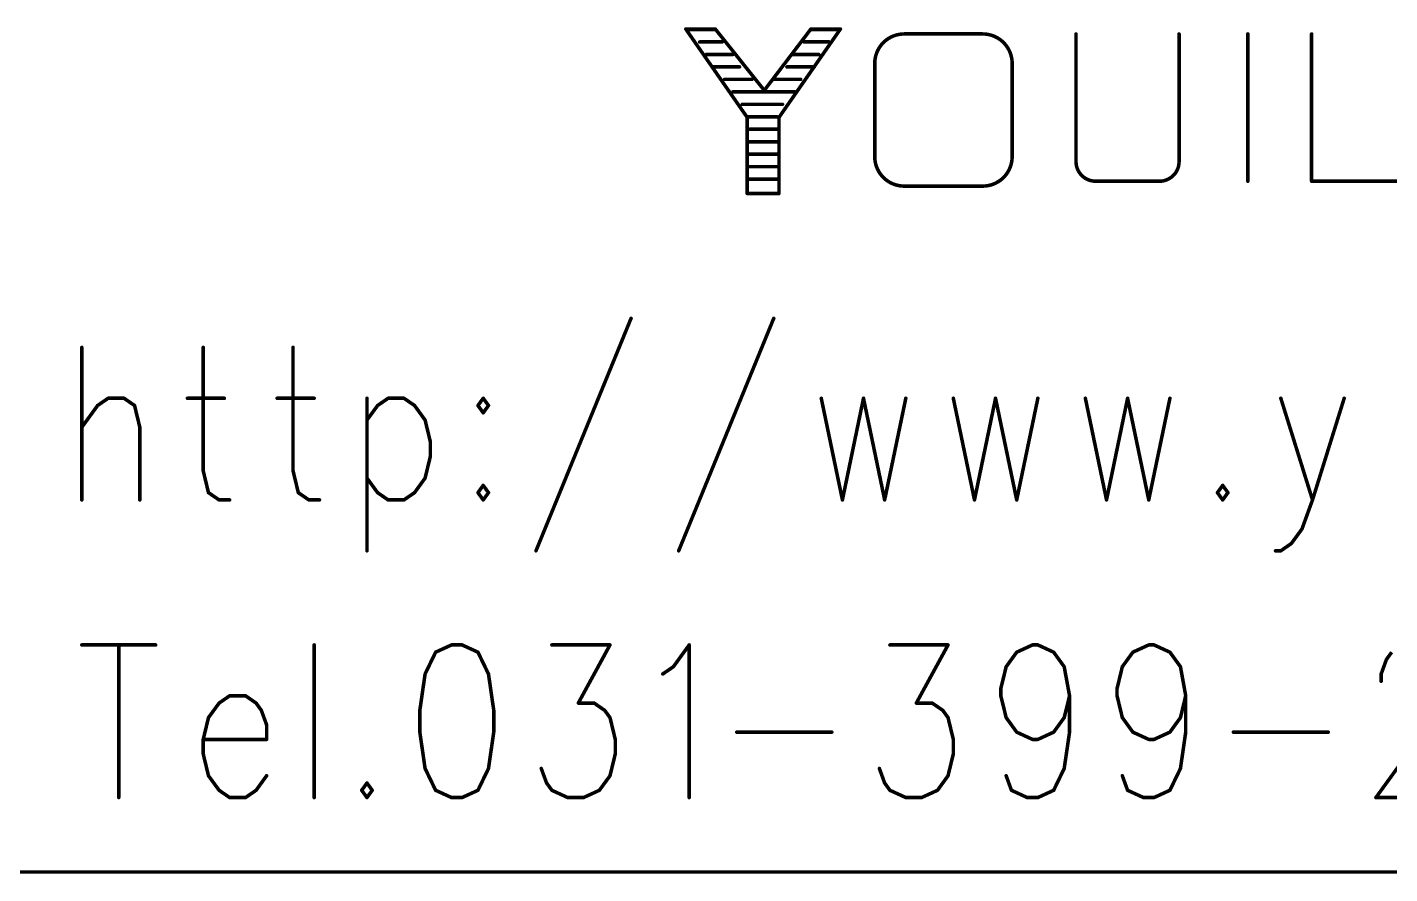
# Model space of a CAD drawing. Extents: x 100 to 134.1, y 89.8 to 141.6.
# Drawn here: x 120.648 to 124.458, y 89.795 to 92.161 of the extents above; entities that cross this region are included whole.
import ezdxf

# ---------------------------------------------------------------- set-up
doc = ezdxf.new("R2010")
doc.units = 0
doc.layers.get('0').update_dxf_attribs({"linetype": 'CONTINUOUS'})
doc.layers.add('MASK-BOTTOM_PHO', color=5, linetype='CONTINUOUS')
doc.layers.add('SILK-BOTTOM_PHO', color=14, linetype='CONTINUOUS')

# ---------------------------------------------------------------- blocks, each defined once
blk = doc.blocks.new('ROUND_233')
at = {"const_width": 0.004952}
blk.add_lwpolyline([(-0.002476, 0, 1), (0.002476, 0, 1)], format="xyb", close=True, dxfattribs=at)

msp = doc.modelspace()

# ---------------------------------------------------------------- linework, layer by layer
at = {"layer": 'MASK-BOTTOM_PHO', "const_width": 0.009906}
for points in [[(122.489214, 92.156534), (122.660918, 91.909646)], [(122.571764, 92.156534), (122.489214, 92.156534)], [(122.493024, 92.155264), (122.569732, 92.155264)], [(122.708924, 91.985084), (122.571764, 92.156534)], [(122.839226, 92.156534), (122.708924, 91.985084)], [(122.750072, 91.909646), (122.921776, 92.156534)], [(122.921776, 92.156534), (122.839226, 92.156534)], [(122.841766, 92.155264), (122.918474, 92.155264)], [(123.100084, 92.142818), (123.319794, 92.142818)], [(123.580652, 92.142818), (123.580652, 91.785948)], [(123.868942, 91.785948), (123.868942, 92.142818)], [(124.06122, 92.142818), (124.06122, 91.731084)], [(124.239528, 92.142818), (124.239528, 91.731084)], [(122.528076, 92.120466), (122.590814, 92.120466)], [(122.820176, 92.120466), (122.890026, 92.120466)], [(122.546872, 92.085414), (122.62104, 92.085414)], [(122.78995, 92.085414), (122.861324, 92.085414)], [(123.017788, 91.799664), (123.017788, 92.060522)], [(123.40209, 92.060522), (123.40209, 91.799664)], [(122.562874, 92.050616), (122.639582, 92.050616)], [(122.77217, 92.050616), (122.848878, 92.050616)], [(122.597672, 92.015818), (122.67438, 92.015818)], [(122.62104, 91.98102), (122.794014, 91.98102)], [(122.737118, 92.015818), (122.810524, 92.015818)], [(122.647202, 91.945968), (122.759724, 91.945968)], [(122.660918, 91.91117), (122.744738, 91.91117)], [(122.660918, 91.909646), (122.660918, 91.696794)], [(122.750072, 91.696794), (122.750072, 91.909646)], [(122.667522, 91.876372), (122.74423, 91.876372)], [(122.667522, 91.84132), (122.74423, 91.84132)], [(122.667522, 91.806522), (122.74423, 91.806522)], [(122.667522, 91.771724), (122.74423, 91.771724)], [(122.667522, 91.736926), (122.74423, 91.736926)], [(123.319794, 91.717368), (123.100084, 91.717368)], [(123.635516, 91.731084), (123.814078, 91.731084)], [(124.239528, 91.731084), (124.500386, 91.731084)], [(122.660918, 91.696794), (122.750072, 91.696794)], [(122.336306, 91.347798), (122.070368, 90.697812)], [(122.73534, 91.347798), (122.469402, 90.697812)], [(120.800114, 91.266518), (120.800114, 90.840052)], [(121.139712, 91.266518), (121.139712, 90.921332)], [(121.390918, 91.266518), (121.390918, 90.921332)], [(120.84431, 91.103958), (120.873774, 91.124278)], [(120.873774, 91.124278), (120.918224, 91.124278)], [(120.918224, 91.124278), (120.947688, 91.103958)], [(121.095516, 91.124278), (121.198894, 91.124278)], [(121.346468, 91.124278), (121.4501, 91.124278)], [(121.597674, 91.124278), (121.597674, 90.697812)], [(121.627392, 91.103958), (121.656856, 91.124278)], [(121.656856, 91.124278), (121.701052, 91.124278)], [(121.701052, 91.124278), (121.73077, 91.103958)], [(121.922794, 91.124278), (121.908062, 91.103958)], [(121.937526, 91.103958), (121.922794, 91.124278)], [(122.868182, 91.124278), (122.927364, 90.840052)], [(122.986292, 91.124278), (122.927364, 90.840052)], [(122.986292, 91.124278), (123.045474, 90.840052)], [(123.104656, 91.124278), (123.045474, 90.840052)], [(123.237498, 91.124278), (123.29668, 90.840052)], [(123.355608, 91.124278), (123.29668, 90.840052)], [(123.355608, 91.124278), (123.41479, 90.840052)], [(123.473972, 91.124278), (123.41479, 90.840052)], [(123.606814, 91.124278), (123.665996, 90.840052)], [(123.724924, 91.124278), (123.665996, 90.840052)], [(123.724924, 91.124278), (123.784106, 90.840052)], [(123.843288, 91.124278), (123.784106, 90.840052)], [(124.153422, 91.124278), (124.242068, 90.840052)], [(124.330714, 91.124278), (124.242068, 90.840052)], [(120.800114, 91.042998), (120.84431, 91.103958)], [(120.947688, 91.103958), (120.96242, 91.042998)], [(121.597674, 91.063318), (121.627392, 91.103958)], [(121.73077, 91.103958), (121.760234, 91.063318)], [(121.908062, 91.103958), (121.922794, 91.083638)], [(121.922794, 91.083638), (121.937526, 91.103958)], [(120.96242, 91.042998), (120.96242, 90.840052)], [(121.760234, 91.063318), (121.774966, 91.002612)], [(121.774966, 91.002612), (121.774966, 90.961972)], [(121.774966, 90.961972), (121.760234, 90.901012)], [(121.139712, 90.921332), (121.154444, 90.860372)], [(121.390918, 90.921332), (121.40565, 90.860372)], [(121.627392, 90.860372), (121.597674, 90.901012)], [(121.760234, 90.901012), (121.73077, 90.860372)], [(121.922794, 90.880692), (121.908062, 90.860372)], [(121.937526, 90.860372), (121.922794, 90.880692)], [(123.990862, 90.880692), (123.97613, 90.860372)], [(124.005594, 90.860372), (123.990862, 90.880692)], [(121.154444, 90.860372), (121.184162, 90.840052)], [(121.184162, 90.840052), (121.213626, 90.840052)], [(121.40565, 90.860372), (121.435114, 90.840052)], [(121.435114, 90.840052), (121.464832, 90.840052)], [(121.656856, 90.840052), (121.627392, 90.860372)], [(121.701052, 90.840052), (121.656856, 90.840052)], [(121.73077, 90.860372), (121.701052, 90.840052)], [(121.908062, 90.860372), (121.922794, 90.840052)], [(121.922794, 90.840052), (121.937526, 90.860372)], [(123.97613, 90.860372), (123.990862, 90.840052)], [(123.990862, 90.840052), (124.005594, 90.860372)], [(124.242068, 90.840052), (124.212604, 90.758772)], [(124.212604, 90.758772), (124.182886, 90.718132)], [(124.153422, 90.697812), (124.13869, 90.697812)], [(124.182886, 90.718132), (124.153422, 90.697812)], [(120.800114, 90.434668), (121.00687, 90.434668)], [(120.903492, 90.434668), (120.903492, 90.007948)], [(121.4501, 90.434668), (121.4501, 90.007948)], [(121.834148, 90.434668), (121.789698, 90.414348)], [(121.863612, 90.434668), (121.834148, 90.434668)], [(121.908062, 90.414348), (121.863612, 90.434668)], [(122.114818, 90.434668), (122.277378, 90.434668)], [(122.277378, 90.434668), (122.188732, 90.272108)], [(122.45467, 90.373708), (122.498866, 90.434668)], [(122.498866, 90.434668), (122.498866, 90.007948)], [(123.060206, 90.434668), (123.222766, 90.434668)], [(123.222766, 90.434668), (123.13412, 90.272108)], [(123.41479, 90.414348), (123.458986, 90.434668)], [(123.458986, 90.434668), (123.473972, 90.434668)], [(123.473972, 90.434668), (123.518168, 90.414348)], [(123.739656, 90.414348), (123.784106, 90.434668)], [(123.784106, 90.434668), (123.798838, 90.434668)], [(123.798838, 90.434668), (123.843288, 90.414348)], [(121.789698, 90.414348), (121.760234, 90.353388)], [(121.937526, 90.353388), (121.908062, 90.414348)], [(123.385326, 90.373708), (123.41479, 90.414348)], [(123.518168, 90.414348), (123.547632, 90.373708)], [(123.710192, 90.373708), (123.739656, 90.414348)], [(123.843288, 90.414348), (123.872752, 90.373708)], [(124.434092, 90.353388), (124.448824, 90.394028)], [(124.448824, 90.394028), (124.463556, 90.414348)], [(121.760234, 90.353388), (121.745502, 90.251788)], [(121.952258, 90.251788), (121.937526, 90.353388)], [(122.424952, 90.353388), (122.45467, 90.373708)], [(123.37034, 90.312748), (123.385326, 90.373708)], [(123.547632, 90.373708), (123.562618, 90.292428)], [(123.69546, 90.312748), (123.710192, 90.373708)], [(123.872752, 90.373708), (123.887484, 90.292428)], [(124.434092, 90.333068), (124.434092, 90.353388)], [(123.37034, 90.292428), (123.37034, 90.312748)], [(123.69546, 90.292428), (123.69546, 90.312748)], [(121.184162, 90.272108), (121.154444, 90.231468)], [(121.213626, 90.292428), (121.184162, 90.272108)], [(121.258076, 90.292428), (121.213626, 90.292428)], [(121.28754, 90.272108), (121.258076, 90.292428)], [(121.302272, 90.251788), (121.28754, 90.272108)], [(122.188732, 90.272108), (122.232928, 90.272108)], [(122.232928, 90.272108), (122.262392, 90.251788)], [(123.13412, 90.272108), (123.178316, 90.272108)], [(123.178316, 90.272108), (123.208034, 90.251788)], [(123.385326, 90.231468), (123.37034, 90.292428)], [(123.562618, 90.292428), (123.547632, 90.231468)], [(123.562618, 90.292428), (123.562618, 90.190828)], [(123.710192, 90.231468), (123.69546, 90.292428)], [(123.887484, 90.292428), (123.872752, 90.231468)], [(123.887484, 90.292428), (123.887484, 90.190828)], [(121.154444, 90.231468), (121.139712, 90.170508)], [(121.317004, 90.211148), (121.302272, 90.251788)], [(121.745502, 90.251788), (121.745502, 90.190828)], [(121.952258, 90.190828), (121.952258, 90.251788)], [(122.262392, 90.251788), (122.277378, 90.231468)], [(122.277378, 90.231468), (122.29211, 90.170508)], [(123.208034, 90.251788), (123.222766, 90.231468)], [(123.222766, 90.231468), (123.237498, 90.170508)], [(123.41479, 90.190828), (123.385326, 90.231468)], [(123.547632, 90.231468), (123.518168, 90.190828)], [(123.739656, 90.190828), (123.710192, 90.231468)], [(123.872752, 90.231468), (123.843288, 90.190828)], [(121.317004, 90.170508), (121.317004, 90.211148)], [(121.745502, 90.190828), (121.760234, 90.089228)], [(121.937526, 90.089228), (121.952258, 90.190828)], [(122.631708, 90.190828), (122.897646, 90.190828)], [(123.458986, 90.170508), (123.41479, 90.190828)], [(123.518168, 90.190828), (123.473972, 90.170508)], [(123.562618, 90.190828), (123.547632, 90.089228)], [(123.784106, 90.170508), (123.739656, 90.190828)], [(123.843288, 90.190828), (123.798838, 90.170508)], [(123.887484, 90.190828), (123.872752, 90.089228)], [(124.02058, 90.190828), (124.286264, 90.190828)], [(124.566934, 90.211148), (124.41936, 90.007948)], [(121.139712, 90.170508), (121.317004, 90.170508)], [(121.139712, 90.170508), (121.139712, 90.129868)], [(122.29211, 90.170508), (122.29211, 90.129868)], [(123.237498, 90.170508), (123.237498, 90.129868)], [(123.473972, 90.170508), (123.458986, 90.170508)], [(123.798838, 90.170508), (123.784106, 90.170508)], [(121.139712, 90.129868), (121.154444, 90.068908)], [(122.29211, 90.129868), (122.277378, 90.068908)], [(123.237498, 90.129868), (123.222766, 90.068908)], [(121.760234, 90.089228), (121.789698, 90.028268)], [(121.908062, 90.028268), (121.937526, 90.089228)], [(122.100086, 90.048588), (122.0851, 90.089228)], [(123.045474, 90.048588), (123.030742, 90.089228)], [(123.547632, 90.089228), (123.518168, 90.028268)], [(123.872752, 90.089228), (123.843288, 90.028268)], [(121.154444, 90.068908), (121.184162, 90.028268)], [(121.28754, 90.028268), (121.317004, 90.068908)], [(121.597674, 90.048588), (121.582942, 90.028268)], [(121.612406, 90.028268), (121.597674, 90.048588)], [(122.114818, 90.028268), (122.100086, 90.048588)], [(122.277378, 90.068908), (122.24766, 90.028268)], [(123.060206, 90.028268), (123.045474, 90.048588)], [(123.222766, 90.068908), (123.193302, 90.028268)], [(123.400058, 90.028268), (123.385326, 90.068908)], [(123.724924, 90.028268), (123.710192, 90.068908)], [(121.184162, 90.028268), (121.213626, 90.007948)], [(121.213626, 90.007948), (121.258076, 90.007948)], [(121.258076, 90.007948), (121.28754, 90.028268)], [(121.582942, 90.028268), (121.597674, 90.007948)], [(121.597674, 90.007948), (121.612406, 90.028268)], [(121.789698, 90.028268), (121.834148, 90.007948)], [(121.834148, 90.007948), (121.863612, 90.007948)], [(121.863612, 90.007948), (121.908062, 90.028268)], [(122.159014, 90.007948), (122.114818, 90.028268)], [(122.203464, 90.007948), (122.159014, 90.007948)], [(122.24766, 90.028268), (122.203464, 90.007948)], [(123.104656, 90.007948), (123.060206, 90.028268)], [(123.148852, 90.007948), (123.104656, 90.007948)], [(123.193302, 90.028268), (123.148852, 90.007948)], [(123.444254, 90.007948), (123.400058, 90.028268)], [(123.473972, 90.007948), (123.444254, 90.007948)], [(123.518168, 90.028268), (123.473972, 90.007948)], [(123.769374, 90.007948), (123.724924, 90.028268)], [(123.798838, 90.007948), (123.769374, 90.007948)], [(123.843288, 90.028268), (123.798838, 90.007948)], [(124.41936, 90.007948), (124.626116, 90.007948)], [(100.32492, 89.799922), (127.625094, 89.799922)]]:
    msp.add_lwpolyline(points, dxfattribs=at)
for points in [[(123.100084, 92.142818, 0.4142136), (123.017788, 92.060522)], [(123.40209, 92.060522, 0.4142136), (123.319794, 92.142818)], [(123.017788, 91.799664, 0.4142136), (123.100084, 91.717368)], [(123.319794, 91.717368, 0.4142136), (123.40209, 91.799664)], [(123.580652, 91.785948, 0.4142136), (123.635516, 91.731084)], [(123.814078, 91.731084, 0.4142136), (123.868942, 91.785948)]]:
    msp.add_lwpolyline(points, format="xyb", dxfattribs=at)
at = {"layer": 'SILK-BOTTOM_PHO', "const_width": 0.009906}
for points in [[(122.489214, 92.156534), (122.660918, 91.909646)], [(122.571764, 92.156534), (122.489214, 92.156534)], [(122.493024, 92.155264), (122.569732, 92.155264)], [(122.708924, 91.985084), (122.571764, 92.156534)], [(122.839226, 92.156534), (122.708924, 91.985084)], [(122.750072, 91.909646), (122.921776, 92.156534)], [(122.921776, 92.156534), (122.839226, 92.156534)], [(122.841766, 92.155264), (122.918474, 92.155264)], [(123.100084, 92.142818), (123.319794, 92.142818)], [(123.580652, 92.142818), (123.580652, 91.785948)], [(123.868942, 91.785948), (123.868942, 92.142818)], [(124.06122, 92.142818), (124.06122, 91.731084)], [(124.239528, 92.142818), (124.239528, 91.731084)], [(122.528076, 92.120466), (122.590814, 92.120466)], [(122.820176, 92.120466), (122.890026, 92.120466)], [(122.546872, 92.085414), (122.62104, 92.085414)], [(122.78995, 92.085414), (122.861324, 92.085414)], [(123.017788, 91.799664), (123.017788, 92.060522)], [(123.40209, 92.060522), (123.40209, 91.799664)], [(122.562874, 92.050616), (122.639582, 92.050616)], [(122.77217, 92.050616), (122.848878, 92.050616)], [(122.597672, 92.015818), (122.67438, 92.015818)], [(122.62104, 91.98102), (122.794014, 91.98102)], [(122.737118, 92.015818), (122.810524, 92.015818)], [(122.647202, 91.945968), (122.759724, 91.945968)], [(122.660918, 91.91117), (122.744738, 91.91117)], [(122.660918, 91.909646), (122.660918, 91.696794)], [(122.750072, 91.696794), (122.750072, 91.909646)], [(122.667522, 91.876372), (122.74423, 91.876372)], [(122.667522, 91.84132), (122.74423, 91.84132)], [(122.667522, 91.806522), (122.74423, 91.806522)], [(122.667522, 91.771724), (122.74423, 91.771724)], [(122.667522, 91.736926), (122.74423, 91.736926)], [(123.319794, 91.717368), (123.100084, 91.717368)], [(123.635516, 91.731084), (123.814078, 91.731084)], [(124.239528, 91.731084), (124.500386, 91.731084)], [(122.660918, 91.696794), (122.750072, 91.696794)], [(122.336306, 91.347798), (122.070368, 90.697812)], [(122.73534, 91.347798), (122.469402, 90.697812)], [(120.800114, 91.266518), (120.800114, 90.840052)], [(121.139712, 91.266518), (121.139712, 90.921332)], [(121.390918, 91.266518), (121.390918, 90.921332)], [(120.84431, 91.103958), (120.873774, 91.124278)], [(120.873774, 91.124278), (120.918224, 91.124278)], [(120.918224, 91.124278), (120.947688, 91.103958)], [(121.095516, 91.124278), (121.198894, 91.124278)], [(121.346468, 91.124278), (121.4501, 91.124278)], [(121.597674, 91.124278), (121.597674, 90.697812)], [(121.627392, 91.103958), (121.656856, 91.124278)], [(121.656856, 91.124278), (121.701052, 91.124278)], [(121.701052, 91.124278), (121.73077, 91.103958)], [(121.922794, 91.124278), (121.908062, 91.103958)], [(121.937526, 91.103958), (121.922794, 91.124278)], [(122.868182, 91.124278), (122.927364, 90.840052)], [(122.986292, 91.124278), (122.927364, 90.840052)], [(122.986292, 91.124278), (123.045474, 90.840052)], [(123.104656, 91.124278), (123.045474, 90.840052)], [(123.237498, 91.124278), (123.29668, 90.840052)], [(123.355608, 91.124278), (123.29668, 90.840052)], [(123.355608, 91.124278), (123.41479, 90.840052)], [(123.473972, 91.124278), (123.41479, 90.840052)], [(123.606814, 91.124278), (123.665996, 90.840052)], [(123.724924, 91.124278), (123.665996, 90.840052)], [(123.724924, 91.124278), (123.784106, 90.840052)], [(123.843288, 91.124278), (123.784106, 90.840052)], [(124.153422, 91.124278), (124.242068, 90.840052)], [(124.330714, 91.124278), (124.242068, 90.840052)], [(120.800114, 91.042998), (120.84431, 91.103958)], [(120.947688, 91.103958), (120.96242, 91.042998)], [(121.597674, 91.063318), (121.627392, 91.103958)], [(121.73077, 91.103958), (121.760234, 91.063318)], [(121.908062, 91.103958), (121.922794, 91.083638)], [(121.922794, 91.083638), (121.937526, 91.103958)], [(120.96242, 91.042998), (120.96242, 90.840052)], [(121.760234, 91.063318), (121.774966, 91.002612)], [(121.774966, 91.002612), (121.774966, 90.961972)], [(121.774966, 90.961972), (121.760234, 90.901012)], [(121.139712, 90.921332), (121.154444, 90.860372)], [(121.390918, 90.921332), (121.40565, 90.860372)], [(121.627392, 90.860372), (121.597674, 90.901012)], [(121.760234, 90.901012), (121.73077, 90.860372)], [(121.922794, 90.880692), (121.908062, 90.860372)], [(121.937526, 90.860372), (121.922794, 90.880692)], [(123.990862, 90.880692), (123.97613, 90.860372)], [(124.005594, 90.860372), (123.990862, 90.880692)], [(121.154444, 90.860372), (121.184162, 90.840052)], [(121.184162, 90.840052), (121.213626, 90.840052)], [(121.40565, 90.860372), (121.435114, 90.840052)], [(121.435114, 90.840052), (121.464832, 90.840052)], [(121.656856, 90.840052), (121.627392, 90.860372)], [(121.701052, 90.840052), (121.656856, 90.840052)], [(121.73077, 90.860372), (121.701052, 90.840052)], [(121.908062, 90.860372), (121.922794, 90.840052)], [(121.922794, 90.840052), (121.937526, 90.860372)], [(123.97613, 90.860372), (123.990862, 90.840052)], [(123.990862, 90.840052), (124.005594, 90.860372)], [(124.242068, 90.840052), (124.212604, 90.758772)], [(124.212604, 90.758772), (124.182886, 90.718132)], [(124.153422, 90.697812), (124.13869, 90.697812)], [(124.182886, 90.718132), (124.153422, 90.697812)], [(120.800114, 90.434668), (121.00687, 90.434668)], [(120.903492, 90.434668), (120.903492, 90.007948)], [(121.4501, 90.434668), (121.4501, 90.007948)], [(121.834148, 90.434668), (121.789698, 90.414348)], [(121.863612, 90.434668), (121.834148, 90.434668)], [(121.908062, 90.414348), (121.863612, 90.434668)], [(122.114818, 90.434668), (122.277378, 90.434668)], [(122.277378, 90.434668), (122.188732, 90.272108)], [(122.45467, 90.373708), (122.498866, 90.434668)], [(122.498866, 90.434668), (122.498866, 90.007948)], [(123.060206, 90.434668), (123.222766, 90.434668)], [(123.222766, 90.434668), (123.13412, 90.272108)], [(123.41479, 90.414348), (123.458986, 90.434668)], [(123.458986, 90.434668), (123.473972, 90.434668)], [(123.473972, 90.434668), (123.518168, 90.414348)], [(123.739656, 90.414348), (123.784106, 90.434668)], [(123.784106, 90.434668), (123.798838, 90.434668)], [(123.798838, 90.434668), (123.843288, 90.414348)], [(121.789698, 90.414348), (121.760234, 90.353388)], [(121.937526, 90.353388), (121.908062, 90.414348)], [(123.385326, 90.373708), (123.41479, 90.414348)], [(123.518168, 90.414348), (123.547632, 90.373708)], [(123.710192, 90.373708), (123.739656, 90.414348)], [(123.843288, 90.414348), (123.872752, 90.373708)], [(124.434092, 90.353388), (124.448824, 90.394028)], [(124.448824, 90.394028), (124.463556, 90.414348)], [(121.760234, 90.353388), (121.745502, 90.251788)], [(121.952258, 90.251788), (121.937526, 90.353388)], [(122.424952, 90.353388), (122.45467, 90.373708)], [(123.37034, 90.312748), (123.385326, 90.373708)], [(123.547632, 90.373708), (123.562618, 90.292428)], [(123.69546, 90.312748), (123.710192, 90.373708)], [(123.872752, 90.373708), (123.887484, 90.292428)], [(124.434092, 90.333068), (124.434092, 90.353388)], [(123.37034, 90.292428), (123.37034, 90.312748)], [(123.69546, 90.292428), (123.69546, 90.312748)], [(121.184162, 90.272108), (121.154444, 90.231468)], [(121.213626, 90.292428), (121.184162, 90.272108)], [(121.258076, 90.292428), (121.213626, 90.292428)], [(121.28754, 90.272108), (121.258076, 90.292428)], [(121.302272, 90.251788), (121.28754, 90.272108)], [(122.188732, 90.272108), (122.232928, 90.272108)], [(122.232928, 90.272108), (122.262392, 90.251788)], [(123.13412, 90.272108), (123.178316, 90.272108)], [(123.178316, 90.272108), (123.208034, 90.251788)], [(123.385326, 90.231468), (123.37034, 90.292428)], [(123.562618, 90.292428), (123.547632, 90.231468)], [(123.562618, 90.292428), (123.562618, 90.190828)], [(123.710192, 90.231468), (123.69546, 90.292428)], [(123.887484, 90.292428), (123.872752, 90.231468)], [(123.887484, 90.292428), (123.887484, 90.190828)], [(121.154444, 90.231468), (121.139712, 90.170508)], [(121.317004, 90.211148), (121.302272, 90.251788)], [(121.745502, 90.251788), (121.745502, 90.190828)], [(121.952258, 90.190828), (121.952258, 90.251788)], [(122.262392, 90.251788), (122.277378, 90.231468)], [(122.277378, 90.231468), (122.29211, 90.170508)], [(123.208034, 90.251788), (123.222766, 90.231468)], [(123.222766, 90.231468), (123.237498, 90.170508)], [(123.41479, 90.190828), (123.385326, 90.231468)], [(123.547632, 90.231468), (123.518168, 90.190828)], [(123.739656, 90.190828), (123.710192, 90.231468)], [(123.872752, 90.231468), (123.843288, 90.190828)], [(121.317004, 90.170508), (121.317004, 90.211148)], [(121.745502, 90.190828), (121.760234, 90.089228)], [(121.937526, 90.089228), (121.952258, 90.190828)], [(122.631708, 90.190828), (122.897646, 90.190828)], [(123.458986, 90.170508), (123.41479, 90.190828)], [(123.518168, 90.190828), (123.473972, 90.170508)], [(123.562618, 90.190828), (123.547632, 90.089228)], [(123.784106, 90.170508), (123.739656, 90.190828)], [(123.843288, 90.190828), (123.798838, 90.170508)], [(123.887484, 90.190828), (123.872752, 90.089228)], [(124.02058, 90.190828), (124.286264, 90.190828)], [(124.566934, 90.211148), (124.41936, 90.007948)], [(121.139712, 90.170508), (121.317004, 90.170508)], [(121.139712, 90.170508), (121.139712, 90.129868)], [(122.29211, 90.170508), (122.29211, 90.129868)], [(123.237498, 90.170508), (123.237498, 90.129868)], [(123.473972, 90.170508), (123.458986, 90.170508)], [(123.798838, 90.170508), (123.784106, 90.170508)], [(121.139712, 90.129868), (121.154444, 90.068908)], [(122.29211, 90.129868), (122.277378, 90.068908)], [(123.237498, 90.129868), (123.222766, 90.068908)], [(121.760234, 90.089228), (121.789698, 90.028268)], [(121.908062, 90.028268), (121.937526, 90.089228)], [(122.100086, 90.048588), (122.0851, 90.089228)], [(123.045474, 90.048588), (123.030742, 90.089228)], [(123.547632, 90.089228), (123.518168, 90.028268)], [(123.872752, 90.089228), (123.843288, 90.028268)], [(121.154444, 90.068908), (121.184162, 90.028268)], [(121.28754, 90.028268), (121.317004, 90.068908)], [(121.597674, 90.048588), (121.582942, 90.028268)], [(121.612406, 90.028268), (121.597674, 90.048588)], [(122.114818, 90.028268), (122.100086, 90.048588)], [(122.277378, 90.068908), (122.24766, 90.028268)], [(123.060206, 90.028268), (123.045474, 90.048588)], [(123.222766, 90.068908), (123.193302, 90.028268)], [(123.400058, 90.028268), (123.385326, 90.068908)], [(123.724924, 90.028268), (123.710192, 90.068908)], [(121.184162, 90.028268), (121.213626, 90.007948)], [(121.213626, 90.007948), (121.258076, 90.007948)], [(121.258076, 90.007948), (121.28754, 90.028268)], [(121.582942, 90.028268), (121.597674, 90.007948)], [(121.597674, 90.007948), (121.612406, 90.028268)], [(121.789698, 90.028268), (121.834148, 90.007948)], [(121.834148, 90.007948), (121.863612, 90.007948)], [(121.863612, 90.007948), (121.908062, 90.028268)], [(122.159014, 90.007948), (122.114818, 90.028268)], [(122.203464, 90.007948), (122.159014, 90.007948)], [(122.24766, 90.028268), (122.203464, 90.007948)], [(123.104656, 90.007948), (123.060206, 90.028268)], [(123.148852, 90.007948), (123.104656, 90.007948)], [(123.193302, 90.028268), (123.148852, 90.007948)], [(123.444254, 90.007948), (123.400058, 90.028268)], [(123.473972, 90.007948), (123.444254, 90.007948)], [(123.518168, 90.028268), (123.473972, 90.007948)], [(123.769374, 90.007948), (123.724924, 90.028268)], [(123.798838, 90.007948), (123.769374, 90.007948)], [(123.843288, 90.028268), (123.798838, 90.007948)], [(124.41936, 90.007948), (124.626116, 90.007948)], [(100.32492, 89.799922), (127.625094, 89.799922)]]:
    msp.add_lwpolyline(points, dxfattribs=at)
for points in [[(123.100084, 92.142818, 0.4142136), (123.017788, 92.060522)], [(123.40209, 92.060522, 0.4142136), (123.319794, 92.142818)], [(123.017788, 91.799664, 0.4142136), (123.100084, 91.717368)], [(123.319794, 91.717368, 0.4142136), (123.40209, 91.799664)], [(123.580652, 91.785948, 0.4142136), (123.635516, 91.731084)], [(123.814078, 91.731084, 0.4142136), (123.868942, 91.785948)]]:
    msp.add_lwpolyline(points, format="xyb", dxfattribs=at)

# ---------------------------------------------------------------- block references
at = {"layer": 'MASK-BOTTOM_PHO'}
for p in [(122.489214, 92.156534), (122.489214, 92.156534), (122.493024, 92.155264), (122.569732, 92.155264), (122.571764, 92.156534), (122.839226, 92.156534), (122.841766, 92.155264), (122.918474, 92.155264), (122.921776, 92.156534), (123.100084, 92.142818), (123.100084, 92.142818), (123.319794, 92.142818), (123.319794, 92.142818), (123.580652, 92.142818), (123.868942, 92.142818), (124.06122, 92.142818), (124.239528, 92.142818), (122.528076, 92.120466), (122.590814, 92.120466), (122.820176, 92.120466), (122.890026, 92.120466), (122.546872, 92.085414), (122.62104, 92.085414), (122.78995, 92.085414), (122.861324, 92.085414), (123.017788, 92.060522), (123.017788, 92.060522), (123.40209, 92.060522), (123.40209, 92.060522), (122.562874, 92.050616), (122.639582, 92.050616), (122.77217, 92.050616), (122.848878, 92.050616), (122.597672, 92.015818), (122.62104, 91.98102), (122.67438, 92.015818), (122.708924, 91.985084), (122.737118, 92.015818), (122.794014, 91.98102), (122.810524, 92.015818), (122.647202, 91.945968), (122.759724, 91.945968), (122.660918, 91.91117), (122.660918, 91.909646), (122.744738, 91.91117), (122.750072, 91.909646), (122.667522, 91.876372), (122.74423, 91.876372), (122.667522, 91.84132), (122.74423, 91.84132), (122.667522, 91.806522), (122.74423, 91.806522), (123.017788, 91.799664), (123.017788, 91.799664), (123.40209, 91.799664), (123.40209, 91.799664), (122.667522, 91.771724), (122.74423, 91.771724), (123.580652, 91.785948), (123.580652, 91.785948), (123.868942, 91.785948), (123.868942, 91.785948), (122.667522, 91.736926), (122.74423, 91.736926), (123.100084, 91.717368), (123.100084, 91.717368), (123.319794, 91.717368), (123.319794, 91.717368), (123.635516, 91.731084), (123.635516, 91.731084), (123.814078, 91.731084), (123.814078, 91.731084), (124.06122, 91.731084), (124.239528, 91.731084), (122.660918, 91.696794), (122.750072, 91.696794), (122.336306, 91.347798), (122.73534, 91.347798), (120.800114, 91.266518), (121.139712, 91.266518), (121.390918, 91.266518), (120.873774, 91.124278), (120.918224, 91.124278), (121.095516, 91.124278), (121.198894, 91.124278), (121.346468, 91.124278), (121.4501, 91.124278), (121.597674, 91.124278), (121.656856, 91.124278), (121.701052, 91.124278), (121.922794, 91.124278), (121.922794, 91.124278), (122.868182, 91.124278), (122.986292, 91.124278), (122.986292, 91.124278), (123.104656, 91.124278), (123.237498, 91.124278), (123.355608, 91.124278), (123.355608, 91.124278), (123.473972, 91.124278), (123.606814, 91.124278), (123.724924, 91.124278), (123.724924, 91.124278), (123.843288, 91.124278), (124.153422, 91.124278), (124.330714, 91.124278), (120.84431, 91.103958), (120.947688, 91.103958), (121.627392, 91.103958), (121.73077, 91.103958), (121.908062, 91.103958), (121.922794, 91.083638), (121.937526, 91.103958), (120.800114, 91.042998), (120.96242, 91.042998), (120.96242, 91.042998), (121.597674, 91.063318), (121.760234, 91.063318), (121.774966, 91.002612), (121.774966, 90.961972), (121.139712, 90.921332), (121.390918, 90.921332), (121.597674, 90.901012), (121.760234, 90.901012), (121.922794, 90.880692), (121.922794, 90.880692), (123.990862, 90.880692), (123.990862, 90.880692), (120.800114, 90.840052), (120.96242, 90.840052), (121.154444, 90.860372), (121.184162, 90.840052), (121.213626, 90.840052), (121.40565, 90.860372), (121.435114, 90.840052), (121.464832, 90.840052), (121.627392, 90.860372), (121.656856, 90.840052), (121.701052, 90.840052), (121.73077, 90.860372), (121.908062, 90.860372), (121.922794, 90.840052), (121.937526, 90.860372), (122.927364, 90.840052), (122.927364, 90.840052), (123.045474, 90.840052), (123.045474, 90.840052), (123.29668, 90.840052), (123.29668, 90.840052), (123.41479, 90.840052), (123.41479, 90.840052), (123.665996, 90.840052), (123.665996, 90.840052), (123.784106, 90.840052), (123.784106, 90.840052), (123.97613, 90.860372), (123.990862, 90.840052), (124.005594, 90.860372), (124.242068, 90.840052), (124.242068, 90.840052), (124.212604, 90.758772), (121.597674, 90.697812), (122.070368, 90.697812), (122.469402, 90.697812), (124.13869, 90.697812), (124.153422, 90.697812), (124.182886, 90.718132), (120.800114, 90.434668), (120.903492, 90.434668), (121.00687, 90.434668), (121.4501, 90.434668), (121.834148, 90.434668), (121.834148, 90.434668), (121.863612, 90.434668), (122.114818, 90.434668), (122.277378, 90.434668), (122.498866, 90.434668), (123.060206, 90.434668), (123.222766, 90.434668), (123.458986, 90.434668), (123.473972, 90.434668), (123.784106, 90.434668), (123.798838, 90.434668), (121.789698, 90.414348), (121.908062, 90.414348), (123.41479, 90.414348), (123.518168, 90.414348), (123.739656, 90.414348), (123.843288, 90.414348), (124.448824, 90.394028), (121.760234, 90.353388), (121.937526, 90.353388), (122.424952, 90.353388), (122.45467, 90.373708), (123.385326, 90.373708), (123.547632, 90.373708), (123.710192, 90.373708), (123.872752, 90.373708), (124.434092, 90.353388), (123.37034, 90.312748), (123.69546, 90.312748), (124.434092, 90.333068), (121.184162, 90.272108), (121.213626, 90.292428), (121.258076, 90.292428), (121.28754, 90.272108), (122.188732, 90.272108), (122.232928, 90.272108), (123.13412, 90.272108), (123.178316, 90.272108), (123.37034, 90.292428), (123.562618, 90.292428), (123.562618, 90.292428), (123.69546, 90.292428), (123.887484, 90.292428), (123.887484, 90.292428), (121.154444, 90.231468), (121.302272, 90.251788), (121.745502, 90.251788), (121.952258, 90.251788), (122.262392, 90.251788), (122.277378, 90.231468), (123.208034, 90.251788), (123.222766, 90.231468), (123.385326, 90.231468), (123.547632, 90.231468), (123.710192, 90.231468), (123.872752, 90.231468), (121.317004, 90.211148), (121.745502, 90.190828), (121.952258, 90.190828), (122.631708, 90.190828), (122.897646, 90.190828), (123.41479, 90.190828), (123.518168, 90.190828), (123.562618, 90.190828), (123.739656, 90.190828), (123.843288, 90.190828), (123.887484, 90.190828), (124.02058, 90.190828), (124.286264, 90.190828), (121.139712, 90.170508), (121.139712, 90.170508), (121.317004, 90.170508), (122.29211, 90.170508), (123.237498, 90.170508), (123.458986, 90.170508), (123.473972, 90.170508), (123.784106, 90.170508), (123.798838, 90.170508), (121.139712, 90.129868), (122.29211, 90.129868), (123.237498, 90.129868), (121.760234, 90.089228), (121.937526, 90.089228), (122.0851, 90.089228), (123.030742, 90.089228), (123.547632, 90.089228), (123.872752, 90.089228), (121.154444, 90.068908), (121.317004, 90.068908), (121.597674, 90.048588), (121.597674, 90.048588), (122.100086, 90.048588), (122.277378, 90.068908), (123.045474, 90.048588), (123.222766, 90.068908), (123.385326, 90.068908), (123.710192, 90.068908), (120.903492, 90.007948), (121.184162, 90.028268), (121.213626, 90.007948), (121.258076, 90.007948), (121.28754, 90.028268), (121.4501, 90.007948), (121.582942, 90.028268), (121.597674, 90.007948), (121.612406, 90.028268), (121.789698, 90.028268), (121.834148, 90.007948), (121.863612, 90.007948), (121.908062, 90.028268), (122.114818, 90.028268), (122.159014, 90.007948), (122.203464, 90.007948), (122.24766, 90.028268), (122.498866, 90.007948), (123.060206, 90.028268), (123.104656, 90.007948), (123.148852, 90.007948), (123.193302, 90.028268), (123.400058, 90.028268), (123.444254, 90.007948), (123.473972, 90.007948), (123.518168, 90.028268), (123.724924, 90.028268), (123.769374, 90.007948), (123.798838, 90.007948), (123.843288, 90.028268), (124.41936, 90.007948)]:
    msp.add_blockref('ROUND_233', p, dxfattribs=at)
at = {"layer": 'SILK-BOTTOM_PHO'}
for p in [(122.489214, 92.156534), (122.489214, 92.156534), (122.493024, 92.155264), (122.569732, 92.155264), (122.571764, 92.156534), (122.839226, 92.156534), (122.841766, 92.155264), (122.918474, 92.155264), (122.921776, 92.156534), (123.100084, 92.142818), (123.100084, 92.142818), (123.319794, 92.142818), (123.319794, 92.142818), (123.580652, 92.142818), (123.868942, 92.142818), (124.06122, 92.142818), (124.239528, 92.142818), (122.528076, 92.120466), (122.590814, 92.120466), (122.820176, 92.120466), (122.890026, 92.120466), (122.546872, 92.085414), (122.62104, 92.085414), (122.78995, 92.085414), (122.861324, 92.085414), (123.017788, 92.060522), (123.017788, 92.060522), (123.40209, 92.060522), (123.40209, 92.060522), (122.562874, 92.050616), (122.639582, 92.050616), (122.77217, 92.050616), (122.848878, 92.050616), (122.597672, 92.015818), (122.62104, 91.98102), (122.67438, 92.015818), (122.708924, 91.985084), (122.737118, 92.015818), (122.794014, 91.98102), (122.810524, 92.015818), (122.647202, 91.945968), (122.759724, 91.945968), (122.660918, 91.91117), (122.660918, 91.909646), (122.744738, 91.91117), (122.750072, 91.909646), (122.667522, 91.876372), (122.74423, 91.876372), (122.667522, 91.84132), (122.74423, 91.84132), (122.667522, 91.806522), (122.74423, 91.806522), (123.017788, 91.799664), (123.017788, 91.799664), (123.40209, 91.799664), (123.40209, 91.799664), (122.667522, 91.771724), (122.74423, 91.771724), (123.580652, 91.785948), (123.580652, 91.785948), (123.868942, 91.785948), (123.868942, 91.785948), (122.667522, 91.736926), (122.74423, 91.736926), (123.100084, 91.717368), (123.100084, 91.717368), (123.319794, 91.717368), (123.319794, 91.717368), (123.635516, 91.731084), (123.635516, 91.731084), (123.814078, 91.731084), (123.814078, 91.731084), (124.06122, 91.731084), (124.239528, 91.731084), (122.660918, 91.696794), (122.750072, 91.696794), (122.336306, 91.347798), (122.73534, 91.347798), (120.800114, 91.266518), (121.139712, 91.266518), (121.390918, 91.266518), (120.873774, 91.124278), (120.918224, 91.124278), (121.095516, 91.124278), (121.198894, 91.124278), (121.346468, 91.124278), (121.4501, 91.124278), (121.597674, 91.124278), (121.656856, 91.124278), (121.701052, 91.124278), (121.922794, 91.124278), (121.922794, 91.124278), (122.868182, 91.124278), (122.986292, 91.124278), (122.986292, 91.124278), (123.104656, 91.124278), (123.237498, 91.124278), (123.355608, 91.124278), (123.355608, 91.124278), (123.473972, 91.124278), (123.606814, 91.124278), (123.724924, 91.124278), (123.724924, 91.124278), (123.843288, 91.124278), (124.153422, 91.124278), (124.330714, 91.124278), (120.84431, 91.103958), (120.947688, 91.103958), (121.627392, 91.103958), (121.73077, 91.103958), (121.908062, 91.103958), (121.922794, 91.083638), (121.937526, 91.103958), (120.800114, 91.042998), (120.96242, 91.042998), (120.96242, 91.042998), (121.597674, 91.063318), (121.760234, 91.063318), (121.774966, 91.002612), (121.774966, 90.961972), (121.139712, 90.921332), (121.390918, 90.921332), (121.597674, 90.901012), (121.760234, 90.901012), (121.922794, 90.880692), (121.922794, 90.880692), (123.990862, 90.880692), (123.990862, 90.880692), (120.800114, 90.840052), (120.96242, 90.840052), (121.154444, 90.860372), (121.184162, 90.840052), (121.213626, 90.840052), (121.40565, 90.860372), (121.435114, 90.840052), (121.464832, 90.840052), (121.627392, 90.860372), (121.656856, 90.840052), (121.701052, 90.840052), (121.73077, 90.860372), (121.908062, 90.860372), (121.922794, 90.840052), (121.937526, 90.860372), (122.927364, 90.840052), (122.927364, 90.840052), (123.045474, 90.840052), (123.045474, 90.840052), (123.29668, 90.840052), (123.29668, 90.840052), (123.41479, 90.840052), (123.41479, 90.840052), (123.665996, 90.840052), (123.665996, 90.840052), (123.784106, 90.840052), (123.784106, 90.840052), (123.97613, 90.860372), (123.990862, 90.840052), (124.005594, 90.860372), (124.242068, 90.840052), (124.242068, 90.840052), (124.212604, 90.758772), (121.597674, 90.697812), (122.070368, 90.697812), (122.469402, 90.697812), (124.13869, 90.697812), (124.153422, 90.697812), (124.182886, 90.718132), (120.800114, 90.434668), (120.903492, 90.434668), (121.00687, 90.434668), (121.4501, 90.434668), (121.834148, 90.434668), (121.834148, 90.434668), (121.863612, 90.434668), (122.114818, 90.434668), (122.277378, 90.434668), (122.498866, 90.434668), (123.060206, 90.434668), (123.222766, 90.434668), (123.458986, 90.434668), (123.473972, 90.434668), (123.784106, 90.434668), (123.798838, 90.434668), (121.789698, 90.414348), (121.908062, 90.414348), (123.41479, 90.414348), (123.518168, 90.414348), (123.739656, 90.414348), (123.843288, 90.414348), (124.448824, 90.394028), (121.760234, 90.353388), (121.937526, 90.353388), (122.424952, 90.353388), (122.45467, 90.373708), (123.385326, 90.373708), (123.547632, 90.373708), (123.710192, 90.373708), (123.872752, 90.373708), (124.434092, 90.353388), (123.37034, 90.312748), (123.69546, 90.312748), (124.434092, 90.333068), (121.184162, 90.272108), (121.213626, 90.292428), (121.258076, 90.292428), (121.28754, 90.272108), (122.188732, 90.272108), (122.232928, 90.272108), (123.13412, 90.272108), (123.178316, 90.272108), (123.37034, 90.292428), (123.562618, 90.292428), (123.562618, 90.292428), (123.69546, 90.292428), (123.887484, 90.292428), (123.887484, 90.292428), (121.154444, 90.231468), (121.302272, 90.251788), (121.745502, 90.251788), (121.952258, 90.251788), (122.262392, 90.251788), (122.277378, 90.231468), (123.208034, 90.251788), (123.222766, 90.231468), (123.385326, 90.231468), (123.547632, 90.231468), (123.710192, 90.231468), (123.872752, 90.231468), (121.317004, 90.211148), (121.745502, 90.190828), (121.952258, 90.190828), (122.631708, 90.190828), (122.897646, 90.190828), (123.41479, 90.190828), (123.518168, 90.190828), (123.562618, 90.190828), (123.739656, 90.190828), (123.843288, 90.190828), (123.887484, 90.190828), (124.02058, 90.190828), (124.286264, 90.190828), (121.139712, 90.170508), (121.139712, 90.170508), (121.317004, 90.170508), (122.29211, 90.170508), (123.237498, 90.170508), (123.458986, 90.170508), (123.473972, 90.170508), (123.784106, 90.170508), (123.798838, 90.170508), (121.139712, 90.129868), (122.29211, 90.129868), (123.237498, 90.129868), (121.760234, 90.089228), (121.937526, 90.089228), (122.0851, 90.089228), (123.030742, 90.089228), (123.547632, 90.089228), (123.872752, 90.089228), (121.154444, 90.068908), (121.317004, 90.068908), (121.597674, 90.048588), (121.597674, 90.048588), (122.100086, 90.048588), (122.277378, 90.068908), (123.045474, 90.048588), (123.222766, 90.068908), (123.385326, 90.068908), (123.710192, 90.068908), (120.903492, 90.007948), (121.184162, 90.028268), (121.213626, 90.007948), (121.258076, 90.007948), (121.28754, 90.028268), (121.4501, 90.007948), (121.582942, 90.028268), (121.597674, 90.007948), (121.612406, 90.028268), (121.789698, 90.028268), (121.834148, 90.007948), (121.863612, 90.007948), (121.908062, 90.028268), (122.114818, 90.028268), (122.159014, 90.007948), (122.203464, 90.007948), (122.24766, 90.028268), (122.498866, 90.007948), (123.060206, 90.028268), (123.104656, 90.007948), (123.148852, 90.007948), (123.193302, 90.028268), (123.400058, 90.028268), (123.444254, 90.007948), (123.473972, 90.007948), (123.518168, 90.028268), (123.724924, 90.028268), (123.769374, 90.007948), (123.798838, 90.007948), (123.843288, 90.028268), (124.41936, 90.007948)]:
    msp.add_blockref('ROUND_233', p, dxfattribs=at)

doc.saveas('drawing.dxf')
